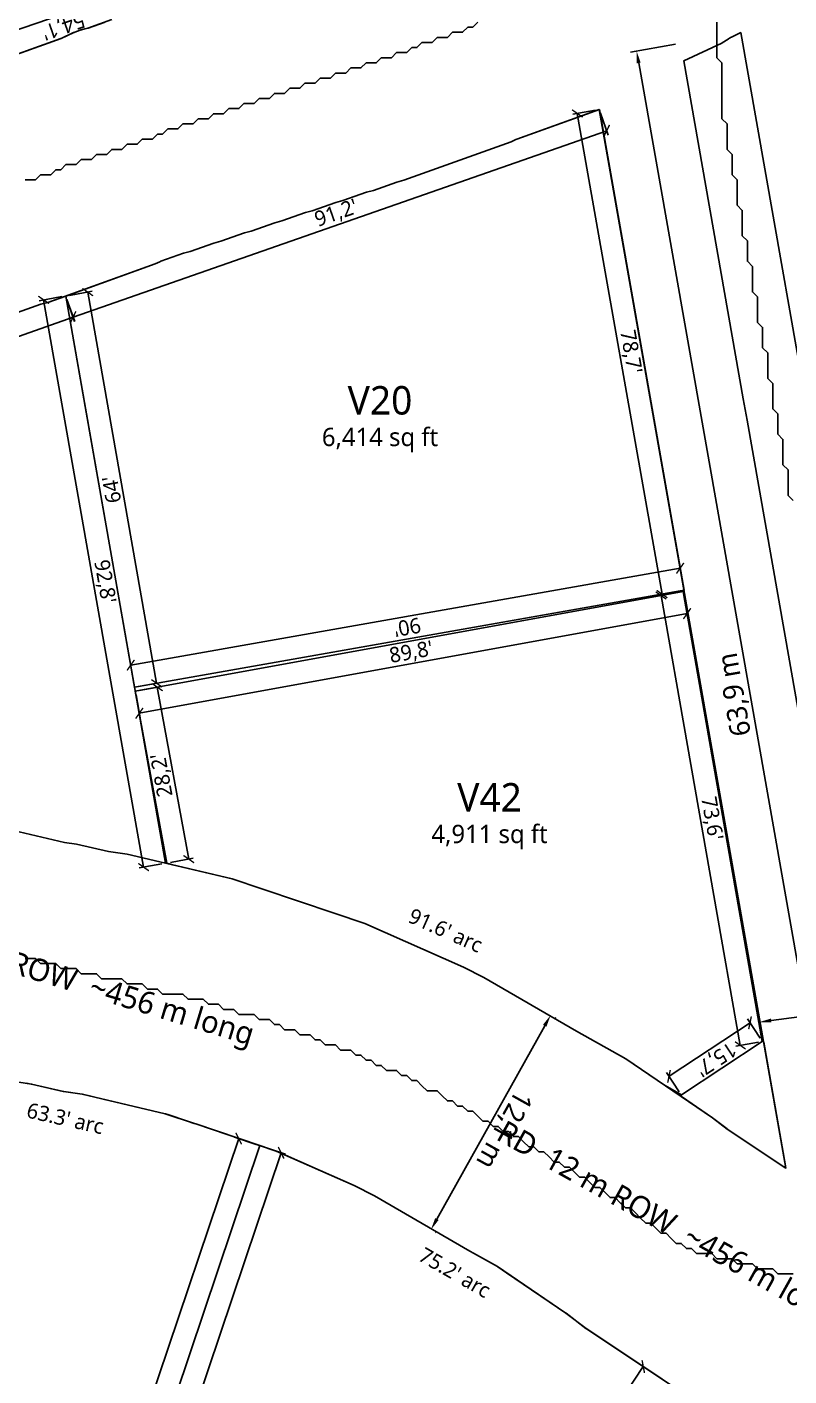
# Model space of a CAD drawing. Header units: metres. Extents: x 77 to 647, y -942 to -10.
# Drawn here: x 212.6 to 250.1, y -219.2 to -152.9 of the extents above; entities that cross this region are included whole.
import ezdxf
from ezdxf.enums import TextEntityAlignment as Align

# ---------------------------------------------------------------- set-up
doc = ezdxf.new("R2010")
doc.units = ezdxf.units.M
for name, color, linetype in [('DIM_MEDIANS', 94, 'Continuous'), ('DIM_PLOTS', 5, 'Continuous'), ('DIM_PLOTS_ARC', 5, 'Continuous'), ('DIM_ROADS', 4, 'Continuous'), ('LANDSCAPE', 72, 'Continuous'), ('MEDIANS', 94, 'Continuous'), ('PLOT_TEXT', 7, 'Continuous'), ('PLOTS', 1, 'Continuous'), ('ROAD_CENTRELINE', 9, 'Continuous'), ('ROAD_TEXT', 7, 'Continuous'), ('ROADS', 8, 'Continuous')]:
    doc.layers.add(name, color=color, linetype=linetype)
doc.styles.add('OpenSans', font='OpenSans-Regular.ttf')
doc.dimstyles.new('PLOT_FT', dxfattribs={"dimtxt": 0.75, "dimasz": 0.45, "dimexe": 0.225, "dimexo": 0.1875, "dimgap": 0.15, "dimtad": 1, "dimdec": 1, "dimlfac": 3.28084, "dimtxsty": 'OpenSans', "dimblk": 'ARCHTICK', "dimcen": 2.5, "dimazin": 3, "dimtfac": 1, "dimtmove": 0, "dimatfit": 3})
doc.dimstyles.new('ROAD_M', dxfattribs={"dimtxt": 1, "dimasz": 0.6, "dimexe": 0.3, "dimexo": 0.25, "dimgap": 0.2, "dimtad": 1, "dimdec": 1, "dimtxsty": 'OpenSans', "dimcen": 2.5, "dimazin": 3, "dimtfac": 1, "dimtmove": 0, "dimatfit": 3})

# ---------------------------------------------------------------- blocks, each defined once
blk = doc.blocks.new('_ARCHTICK')
at = {"color": 0, "linetype": 'BYBLOCK', "const_width": 0.15}
blk.add_lwpolyline([(-0.5, -0.5), (0.5, 0.5)], dxfattribs=at)
blk = doc.blocks.new('*D35')
at = {"color": 0}
for p, q in [((222.017, -149.665), (206.408, -155.025)), ((222.313, -150.528), (221.944, -149.452)), ((206.704, -155.888), (206.335, -154.812))]:
    blk.add_line(p, q, dxfattribs=at)
at = {"layer": 'Defpoints'}
for p in [(222.017, -149.665), (222.374, -150.706), (206.765, -156.065)]:
    blk.add_point(p, dxfattribs=at)
at = {"layer": 'DIM_PLOTS', "color": 0, "xscale": 0.44999999999999996, "yscale": 0.44999999999999996}
for p, rotation in [((222.017, -149.665), 18.950890845661945), ((206.408, -155.025), -161.04910915433805)]:
    blk.add_blockref('_ARCHTICK', p, dxfattribs=dict(at, rotation=rotation))
at = {"layer": 'DIM_PLOTS', "color": 0, "insert": (214.383, -152.842), "char_height": 0.75, "attachment_point": 5, "rotation": 198.95089, "style": 'OpenSans'}
blk.add_mtext("54,1'", dxfattribs=at)
blk = doc.blocks.new('*D51')
at = {"color": 0}
for p, q in [((223.02, -207.526), (213.396, -236.133)), ((223.885, -207.817), (222.807, -207.454)), ((214.26, -236.424), (213.182, -236.061))]:
    blk.add_line(p, q, dxfattribs=at)
at = {"layer": 'Defpoints'}
for p in [(223.02, -207.526), (224.063, -207.877), (214.438, -236.484)]:
    blk.add_point(p, dxfattribs=at)
at = {"layer": 'DIM_PLOTS', "color": 0, "xscale": 0.44999999999999996, "yscale": 0.44999999999999996}
for p, rotation in [((223.02, -207.526), 71.40446417604511), ((213.396, -236.133), -108.59553582395489)]:
    blk.add_blockref('_ARCHTICK', p, dxfattribs=dict(at, rotation=rotation))
at = {"layer": 'DIM_PLOTS', "color": 0, "insert": (218.706, -221.997), "char_height": 0.75, "attachment_point": 5, "rotation": 251.40446, "style": 'OpenSans'}
blk.add_mtext("99'", dxfattribs=at)
blk = doc.blocks.new('*D54')
at = {"color": 0}
for p, q in [((243.67, -219.236), (242.724, -218.605)), ((242.911, -218.73), (226.163, -243.851)), ((226.923, -244.357), (225.976, -243.726))]:
    blk.add_line(p, q, dxfattribs=at)
at = {"layer": 'Defpoints'}
for p in [(242.911, -218.73), (243.826, -219.34), (227.079, -244.461)]:
    blk.add_point(p, dxfattribs=at)
at = {"layer": 'DIM_PLOTS', "color": 0, "xscale": 0.44999999999999996, "yscale": 0.44999999999999996}
for p, rotation in [((242.911, -218.73), 56.3099324740204), ((226.163, -243.851), -123.6900675259796)]:
    blk.add_blockref('_ARCHTICK', p, dxfattribs=dict(at, rotation=rotation))
at = {"layer": 'DIM_PLOTS', "color": 0, "insert": (234.974, -231.582), "char_height": 0.75, "attachment_point": 5, "rotation": 236.30993, "style": 'OpenSans'}
blk.add_mtext("99,1'", dxfattribs=at)
blk = doc.blocks.new('*D55')
at = {"color": 0}
for p, q in [((224.241, -207.937), (225.319, -208.299)), ((215.481, -236.835), (225.105, -208.228)), ((214.616, -236.544), (215.694, -236.906))]:
    blk.add_line(p, q, dxfattribs=at)
at = {"layer": 'Defpoints'}
for p in [(224.063, -207.877), (214.438, -236.484), (215.481, -236.835)]:
    blk.add_point(p, dxfattribs=at)
at = {"layer": 'DIM_PLOTS', "color": 0, "xscale": 0.44999999999999996, "yscale": 0.44999999999999996}
for p, rotation in [((225.105, -208.228), 71.40446417604512), ((215.481, -236.835), 251.4044641760451)]:
    blk.add_blockref('_ARCHTICK', p, dxfattribs=dict(at, rotation=rotation))
at = {"layer": 'DIM_PLOTS', "color": 0, "insert": (219.795, -222.364), "char_height": 0.75, "attachment_point": 5, "rotation": 71.40446, "style": 'OpenSans'}
blk.add_mtext("99'", dxfattribs=at)
blk = doc.blocks.new('*D134')
at = {"color": 0}
for p, q in [((214.578, -166.314), (214.958, -167.386)), ((188.666, -176.463), (214.882, -167.174)), ((188.361, -175.603), (188.741, -176.675))]:
    blk.add_line(p, q, dxfattribs=at)
at = {"layer": 'Defpoints'}
for p in [(214.515, -166.137), (188.298, -175.426), (188.666, -176.463)]:
    blk.add_point(p, dxfattribs=at)
at = {"layer": 'DIM_PLOTS', "color": 0, "xscale": 0.44999999999999996, "yscale": 0.44999999999999996}
for p, rotation in [((214.882, -167.174), 19.51089074109167), ((188.666, -176.463), 199.51089074109166)]:
    blk.add_blockref('_ARCHTICK', p, dxfattribs=dict(at, rotation=rotation))
at = {"layer": 'DIM_PLOTS', "color": 0, "insert": (201.599, -171.324), "char_height": 0.75, "attachment_point": 5, "rotation": 19.51089, "style": 'OpenSans'}
blk.add_mtext("91,3'", dxfattribs=at)
blk = doc.blocks.new('*D135')
at = {"color": 0}
for p, q in [((214.33, -166.169), (213.21, -166.367)), ((213.432, -166.328), (218.345, -194.194)), ((219.244, -194.035), (218.124, -194.233))]:
    blk.add_line(p, q, dxfattribs=at)
at = {"layer": 'Defpoints'}
for p in [(213.432, -166.328), (214.515, -166.137), (219.429, -194.003)]:
    blk.add_point(p, dxfattribs=at)
at = {"layer": 'DIM_PLOTS', "color": 0, "xscale": 0.44999999999999996, "yscale": 0.44999999999999996}
for p, rotation in [((213.432, -166.328), 99.99997781889263), ((218.345, -194.194), -80.00002218110737)]:
    blk.add_blockref('_ARCHTICK', p, dxfattribs=dict(at, rotation=rotation))
at = {"layer": 'DIM_PLOTS', "color": 0, "insert": (216.406, -180.17), "char_height": 0.75, "attachment_point": 5, "rotation": 279.99998, "style": 'OpenSans'}
blk.add_mtext("92,8'", dxfattribs=at)
blk = doc.blocks.new('*D136')
at = {"color": 0}
for p, q in [((240.813, -157.155), (241.188, -158.229)), ((214.878, -167.175), (241.114, -158.016)), ((214.577, -166.314), (214.952, -167.388))]:
    blk.add_line(p, q, dxfattribs=at)
at = {"layer": 'Defpoints'}
for p in [(240.752, -156.978), (214.515, -166.137), (214.878, -167.175)]:
    blk.add_point(p, dxfattribs=at)
at = {"layer": 'DIM_PLOTS', "color": 0, "xscale": 0.44999999999999996, "yscale": 0.44999999999999996}
for p, rotation in [((241.114, -158.016), 19.243760684035298), ((214.878, -167.175), 199.2437606840353)]:
    blk.add_blockref('_ARCHTICK', p, dxfattribs=dict(at, rotation=rotation))
at = {"layer": 'DIM_PLOTS', "color": 0, "insert": (227.823, -162.1), "char_height": 0.75, "attachment_point": 5, "rotation": 19.24376, "style": 'OpenSans'}
blk.add_mtext("91,2'", dxfattribs=at)
blk = doc.blocks.new('*D137')
at = {"color": 0}
for p, q in [((240.567, -157.01), (239.447, -157.208)), ((239.668, -157.169), (243.832, -180.782)), ((244.73, -180.624), (243.61, -180.821))]:
    blk.add_line(p, q, dxfattribs=at)
at = {"layer": 'Defpoints'}
for p in [(240.752, -156.978), (239.668, -157.169), (244.915, -180.591)]:
    blk.add_point(p, dxfattribs=at)
at = {"layer": 'DIM_PLOTS', "color": 0, "xscale": 0.44999999999999996, "yscale": 0.44999999999999996}
for p, rotation in [((239.668, -157.169), 99.99943981470855), ((243.832, -180.782), -80.00056018529145)]:
    blk.add_blockref('_ARCHTICK', p, dxfattribs=dict(at, rotation=rotation))
at = {"layer": 'DIM_PLOTS', "color": 0, "insert": (242.267, -168.884), "char_height": 0.75, "attachment_point": 5, "rotation": 279.99944, "style": 'OpenSans'}
blk.add_mtext("78,7'", dxfattribs=at)
blk = doc.blocks.new('*D138')
at = {"color": 0}
for p, q in [((244.724, -179.508), (217.713, -184.271)), ((244.882, -180.407), (244.685, -179.286)), ((217.871, -185.169), (217.674, -184.049))]:
    blk.add_line(p, q, dxfattribs=at)
at = {"layer": 'Defpoints'}
for p in [(244.724, -179.508), (244.915, -180.591), (217.904, -185.354)]:
    blk.add_point(p, dxfattribs=at)
at = {"layer": 'DIM_PLOTS', "color": 0, "xscale": 0.44999999999999996, "yscale": 0.44999999999999996}
for p, rotation in [((244.724, -179.508), 9.999975987095894), ((217.713, -184.271), -170.0000240129041)]:
    blk.add_blockref('_ARCHTICK', p, dxfattribs=dict(at, rotation=rotation))
at = {"layer": 'DIM_PLOTS', "color": 0, "insert": (231.309, -182.406), "char_height": 0.75, "attachment_point": 5, "rotation": 189.99998, "style": 'OpenSans'}
blk.add_mtext("90'", dxfattribs=at)
blk = doc.blocks.new('*D139')
at = {"color": 0}
for p, q in [((214.7, -166.104), (215.82, -165.907)), ((218.987, -185.163), (215.598, -165.946)), ((218.088, -185.322), (219.208, -185.124))]:
    blk.add_line(p, q, dxfattribs=at)
at = {"layer": 'Defpoints'}
for p in [(214.515, -166.137), (217.904, -185.354), (218.987, -185.163)]:
    blk.add_point(p, dxfattribs=at)
at = {"layer": 'DIM_PLOTS', "color": 0, "xscale": 0.44999999999999996, "yscale": 0.44999999999999996}
for p, rotation in [((215.598, -165.946), 99.99999842148286), ((218.987, -185.163), 279.99999842148287)]:
    blk.add_blockref('_ARCHTICK', p, dxfattribs=dict(at, rotation=rotation))
at = {"layer": 'DIM_PLOTS', "color": 0, "insert": (216.776, -175.646), "char_height": 0.75, "attachment_point": 5, "rotation": 100, "style": 'OpenSans'}
blk.add_mtext("64'", dxfattribs=at)
blk = doc.blocks.new('*D227')
at = {"color": 0}
for p, q in [((218.123, -185.518), (219.242, -185.313)), ((220.568, -193.802), (219.02, -185.354)), ((219.67, -193.967), (220.789, -193.762))]:
    blk.add_line(p, q, dxfattribs=at)
at = {"layer": 'Defpoints'}
for p in [(217.938, -185.552), (219.486, -194), (220.568, -193.802)]:
    blk.add_point(p, dxfattribs=at)
at = {"layer": 'DIM_PLOTS', "color": 0, "xscale": 0.44999999999999996, "yscale": 0.44999999999999996}
for p, rotation in [((219.02, -185.354), 100.37776220534275), ((220.568, -193.802), 280.3777622053427)]:
    blk.add_blockref('_ARCHTICK', p, dxfattribs=dict(at, rotation=rotation))
at = {"layer": 'DIM_PLOTS', "color": 0, "insert": (219.278, -189.672), "char_height": 0.75, "attachment_point": 5, "rotation": 100.37776, "style": 'OpenSans'}
blk.add_mtext("28,2'", dxfattribs=at)
blk = doc.blocks.new('*D228')
at = {"color": 0}
for p, q in [((244.901, -180.845), (245.104, -181.964)), ((218.135, -186.634), (245.064, -181.742)), ((217.972, -185.736), (218.175, -186.855))]:
    blk.add_line(p, q, dxfattribs=at)
at = {"layer": 'Defpoints'}
for p in [(244.867, -180.66), (217.938, -185.552), (218.135, -186.634)]:
    blk.add_point(p, dxfattribs=at)
at = {"layer": 'DIM_PLOTS', "color": 0, "xscale": 0.44999999999999996, "yscale": 0.44999999999999996}
for p, rotation in [((245.064, -181.742), 10.29543804615233), ((218.135, -186.634), 190.29543804615233)]:
    blk.add_blockref('_ARCHTICK', p, dxfattribs=dict(at, rotation=rotation))
at = {"layer": 'DIM_PLOTS', "color": 0, "insert": (231.506, -183.672), "char_height": 0.75, "attachment_point": 5, "rotation": 10.29544, "style": 'OpenSans'}
blk.add_mtext("89,8'", dxfattribs=at)
blk = doc.blocks.new('*D229')
at = {"color": 0}
for p, q in [((244.683, -180.693), (243.562, -180.89)), ((243.784, -180.851), (247.681, -202.951)), ((248.579, -202.792), (247.459, -202.99))]:
    blk.add_line(p, q, dxfattribs=at)
at = {"layer": 'Defpoints'}
for p in [(243.784, -180.851), (244.867, -180.66), (248.764, -202.76)]:
    blk.add_point(p, dxfattribs=at)
at = {"layer": 'DIM_PLOTS', "color": 0, "xscale": 0.44999999999999996, "yscale": 0.44999999999999996}
for p, rotation in [((243.784, -180.851), 99.99976483253955), ((247.681, -202.951), -80.00023516746045)]:
    blk.add_blockref('_ARCHTICK', p, dxfattribs=dict(at, rotation=rotation))
at = {"layer": 'DIM_PLOTS', "color": 0, "insert": (246.249, -191.81), "char_height": 0.75, "attachment_point": 5, "rotation": 279.99976, "style": 'OpenSans'}
blk.add_mtext("73,6'", dxfattribs=at)
blk = doc.blocks.new('*D230')
at = {"color": 0}
for p, q in [((248.158, -201.842), (244.176, -204.47)), ((248.661, -202.603), (248.034, -201.654)), ((244.679, -205.231), (244.052, -204.282))]:
    blk.add_line(p, q, dxfattribs=at)
at = {"layer": 'Defpoints'}
for p in [(248.158, -201.842), (248.764, -202.76), (244.782, -205.388)]:
    blk.add_point(p, dxfattribs=at)
at = {"layer": 'DIM_PLOTS', "color": 0, "xscale": 0.44999999999999996, "yscale": 0.44999999999999996}
for p, rotation in [((248.158, -201.842), 33.42696013396963), ((244.176, -204.47), -146.57303986603037)]:
    blk.add_blockref('_ARCHTICK', p, dxfattribs=dict(at, rotation=rotation))
at = {"layer": 'DIM_PLOTS', "color": 0, "insert": (246.456, -203.594), "char_height": 0.75, "attachment_point": 5, "rotation": 213.42696, "style": 'OpenSans'}
blk.add_mtext("15,7'", dxfattribs=at)
blk = doc.blocks.new('_CLOSEDFILLED')
at = {"color": 0, "linetype": 'BYBLOCK'}
blk.add_solid([(-1, 0.16), (0, 0), (-1, -0.16)], dxfattribs=at)
blk = doc.blocks.new('*D233')
at = {"color": 0}
for p, q in [((238.065, -201.987), (232.765, -211.482)), ((238.576, -201.585), (238.62, -201.609)), ((232.691, -212.128), (232.735, -212.152))]:
    blk.add_line(p, q, dxfattribs=at)
at = {"layer": 'Defpoints'}
for p in [(238.358, -201.463), (238.358, -201.463), (232.473, -212.006)]:
    blk.add_point(p, dxfattribs=at)
at = {"layer": 'DIM_ROADS', "color": 0, "xscale": 0.6, "yscale": 0.6}
for p, rotation in [((238.358, -201.463), 60.828386561439615), ((232.473, -212.006), -119.17161343856039)]:
    blk.add_blockref('_CLOSEDFILLED', p, dxfattribs=dict(at, rotation=rotation))
at = {"layer": 'DIM_ROADS', "color": 0, "insert": (236.026, -207.076), "char_height": 1, "attachment_point": 5, "rotation": 240.82839, "style": 'OpenSans'}
blk.add_mtext('12,1 m', dxfattribs=at)
blk = doc.blocks.new('*D238')
at = {"color": 0}
for p, q in [((260.011, -200.27), (249.199, -201.73)), ((260.639, -200.437), (260.646, -200.487)), ((248.638, -202.058), (248.645, -202.107))]:
    blk.add_line(p, q, dxfattribs=at)
at = {"layer": 'Defpoints'}
for p in [(260.606, -200.189), (260.606, -200.189), (248.605, -201.81)]:
    blk.add_point(p, dxfattribs=at)
at = {"layer": 'DIM_ROADS', "color": 0, "xscale": 0.6, "yscale": 0.6}
for p, rotation in [((260.606, -200.189), 7.690170635961238), ((248.605, -201.81), -172.30982936403876)]:
    blk.add_blockref('_CLOSEDFILLED', p, dxfattribs=dict(at, rotation=rotation))
at = {"layer": 'DIM_ROADS', "color": 0, "insert": (254.699, -201.693), "char_height": 1, "attachment_point": 5, "rotation": 187.69017, "style": 'OpenSans'}
blk.add_mtext('12,1 m', dxfattribs=at)
blk = doc.blocks.new('*D242')
at = {"color": 0}
for p, q in [((244.503, -153.759), (242.287, -154.15)), ((253.583, -216.479), (242.687, -154.689)), ((255.607, -216.732), (253.391, -217.122))]:
    blk.add_line(p, q, dxfattribs=at)
at = {"layer": 'Defpoints'}
for p in [(244.749, -153.716), (255.853, -216.688), (253.687, -217.07)]:
    blk.add_point(p, dxfattribs=at)
at = {"layer": 'DIM_MEDIANS', "color": 0, "xscale": 0.6, "yscale": 0.6}
for p, rotation in [((242.582, -154.098), 100.00056529687052), ((253.687, -217.07), 280.0005652968705)]:
    blk.add_blockref('_CLOSEDFILLED', p, dxfattribs=dict(at, rotation=rotation))
at = {"layer": 'DIM_MEDIANS', "color": 0, "insert": (247.445, -185.706), "char_height": 1, "attachment_point": 5, "rotation": 100.00057, "style": 'OpenSans'}
blk.add_mtext('63,9 m', dxfattribs=at)

msp = doc.modelspace()

# ---------------------------------------------------------------- linework, layer by layer
at = {"layer": 'LANDSCAPE'}
msp.add_lwpolyline([(248.753, -202.767), (248.758, -202.764), (248.762, -202.762), (248.767, -202.76), (248.772, -202.759), (248.776, -202.759), (248.781, -202.758), (248.786, -202.759), (248.791, -202.759), (248.796, -202.761), (248.801, -202.762), (248.805, -202.765), (248.809, -202.767), (248.813, -202.77), (248.817, -202.774), (248.82, -202.777), (248.823, -202.781), (248.825, -202.786), (248.827, -202.79), (248.829, -202.795), (248.83, -202.8), (249.9, -208.865), (249.9, -208.87), (249.9, -208.875), (249.9, -208.879), (249.899, -208.884), (249.898, -208.889), (249.896, -208.893), (249.894, -208.898), (249.892, -208.902), (249.889, -208.906), (249.885, -208.909), (249.882, -208.913), (249.878, -208.915), (249.874, -208.918), (249.869, -208.92), (249.865, -208.921), (249.86, -208.923), (249.855, -208.923), (249.85, -208.924), (249.845, -208.923), (249.841, -208.923), (249.836, -208.921), (249.831, -208.92), (249.827, -208.918), (249.823, -208.915), (247.041, -207.061), (247.039, -207.059), (246.31, -206.51), (246.31, -206.51), (244.784, -205.469), (244.78, -205.466), (244.777, -205.463), (244.774, -205.459), (244.771, -205.455), (244.768, -205.451), (244.766, -205.446), (244.765, -205.442), (244.763, -205.437), (244.763, -205.432), (244.763, -205.427), (244.763, -205.422), (244.764, -205.418), (244.765, -205.413), (244.767, -205.408), (244.769, -205.404), (244.771, -205.4), (244.774, -205.396), (244.777, -205.392), (244.781, -205.389), (244.785, -205.386), (248.753, -202.767)], close=True, dxfattribs=at)
at = {"layer": 'MEDIANS'}
msp.add_lwpolyline([(248.016, -172.241), (247.829, -171.182), (244.903, -154.587), (246.767, -153.708), (246.783, -153.701), (247.084, -153.52), (247.103, -153.503), (247.142, -153.474), (247.184, -153.449), (247.229, -153.428), (247.254, -153.419), (247.706, -153.195), (252.118, -178.214), (253.338, -185.129), (255.59, -197.9), (256.041, -200.462), (256.528, -203.22), (258.811, -216.167), (257.433, -214.917), (255.257, -213.309), (254.977, -211.721), (251.66, -192.909), (248.016, -172.241)], close=True, dxfattribs=at)
at = {"layer": 'PLOTS'}
for points in [[(216.407, -152.694), (215.618, -152.977), (215.602, -152.982), (215.462, -153.016), (215.296, -153.056), (215.28, -153.06), (215.265, -153.066), (214.934, -153.185), (214.92, -153.19), (214.907, -153.196), (214.297, -153.487), (214.283, -153.493), (210.117, -154.977)], [(212.14, -166.95), (213.3, -166.54), (213.3, -166.54), (213.64, -166.45), (213.64, -166.45), (214.515, -166.137), (214.515, -166.137), (214.515, -166.137), (215.522, -171.847), (215.522, -171.847), (215.522, -171.847), (215.522, -171.847), (219.429, -194.003), (219.429, -194.003), (219.429, -194.003), (219.429, -194.003), (219.428, -194.003), (219.428, -194.003), (217.541, -193.56), (217.54, -193.56), (217.54, -193.56), (217.539, -193.56), (216.62, -193.43), (216.62, -193.43), (216.62, -193.43), (216.62, -193.43), (215.041, -193.06), (215.04, -193.06), (215.04, -193.06), (215.039, -193.06), (214.45, -192.98), (214.45, -192.98), (214.45, -192.98), (214.45, -192.98), (210.541, -192.06)], [(212.591, -204.815), (212.824, -204.849), (212.836, -204.851), (214.397, -205.217), (214.41, -205.22), (214.423, -205.222), (215.323, -205.349), (215.337, -205.352), (216.35, -205.59), (219.403, -206.308), (219.417, -206.312), (219.545, -206.355), (220.447, -206.658), (220.834, -206.788), (220.84, -206.79), (220.847, -206.792), (220.907, -206.809), (220.913, -206.811), (224.063, -207.877), (214.438, -236.484)], [(214.438, -236.484), (224.063, -207.877), (224.864, -208.148), (224.864, -208.148), (224.876, -208.153), (227.031, -209.103), (228.697, -209.839), (228.703, -209.842), (229.696, -210.338), (229.704, -210.342), (234.389, -213.06), (234.557, -213.158), (234.557, -213.158), (234.56, -213.16), (234.563, -213.162), (235.744, -213.817), (235.756, -213.824), (236.187, -214.118), (239.107, -216.108), (239.113, -216.112), (240.093, -216.854), (240.1, -216.86), (240.108, -216.865), (243.826, -219.34)]]:
    msp.add_lwpolyline(points, dxfattribs=at)
for points in [[(244.915, -180.591), (217.904, -185.354), (217.904, -185.354), (217.904, -185.354), (214.515, -166.137), (214.515, -166.137), (214.515, -166.137), (218.919, -164.56), (218.921, -164.56), (219.14, -164.45), (219.14, -164.45), (219.19, -164.43), (219.19, -164.43), (220.3, -164.04), (220.3, -164.04), (220.64, -163.95), (220.64, -163.95), (221.8, -163.54), (221.8, -163.54), (222.14, -163.45), (222.14, -163.45), (223.3, -163.04), (223.3, -163.04), (223.64, -162.95), (223.64, -162.95), (224.8, -162.54), (224.8, -162.54), (225.14, -162.45), (225.14, -162.45), (226.3, -162.04), (226.3, -162.04), (226.64, -161.95), (226.64, -161.95), (227.8, -161.54), (227.8, -161.54), (228.14, -161.45), (228.14, -161.45), (229.3, -161.04), (229.3, -161.04), (229.64, -160.95), (229.64, -160.95), (230.8, -160.54), (230.8, -160.54), (231.14, -160.45), (231.14, -160.45), (236.419, -158.56), (236.421, -158.56), (236.64, -158.45), (236.64, -158.45), (236.69, -158.43), (236.69, -158.43), (240.751, -156.978), (240.752, -156.978), (240.752, -156.978), (244.915, -180.591), (244.915, -180.591), (244.915, -180.591)], [(248.764, -202.76), (244.782, -205.388), (243.956, -204.904), (242.06, -203.61), (239.63, -202.26), (235.07, -199.61), (234.07, -199.11), (229.22, -196.96), (227.72, -196.46), (224.2, -195.27), (224.15, -195.26), (222.7, -194.77), (219.714, -194.07), (219.486, -194), (217.938, -185.552), (244.867, -180.66), (248.764, -202.76)]]:
    msp.add_lwpolyline(points, close=True, dxfattribs=at)
at = {"layer": 'ROAD_CENTRELINE'}
for points in [[(212.53, -160.432), (212.78, -160.432), (213.03, -160.432), (213.28, -160.182), (213.53, -160.182), (213.78, -160.182), (214.03, -159.932), (214.28, -159.932), (214.53, -159.682), (214.78, -159.682), (215.03, -159.682), (215.28, -159.432), (215.53, -159.432), (215.78, -159.432), (216.03, -159.182), (216.28, -159.182), (216.53, -159.182), (216.78, -158.932), (217.03, -158.932), (217.28, -158.932), (217.53, -158.682), (217.78, -158.682), (218.03, -158.682), (218.28, -158.432), (218.53, -158.432), (218.78, -158.432), (219.03, -158.182), (219.28, -158.182), (219.53, -157.932), (219.78, -157.932), (220.03, -157.932), (220.28, -157.682), (220.53, -157.682), (220.78, -157.682), (221.03, -157.432), (221.28, -157.432), (221.53, -157.432), (221.78, -157.182), (222.03, -157.182), (222.28, -157.182), (222.53, -156.932), (222.78, -156.932), (223.03, -156.932), (223.28, -156.682), (223.53, -156.682), (223.78, -156.682), (224.03, -156.432), (224.28, -156.432), (224.53, -156.432), (224.78, -156.182), (225.03, -156.182), (225.28, -156.182), (225.53, -155.932), (225.78, -155.932), (226.03, -155.932), (226.28, -155.682), (226.53, -155.682), (226.78, -155.682), (227.03, -155.432), (227.28, -155.432), (227.53, -155.432), (227.78, -155.182), (228.03, -155.182), (228.28, -155.182), (228.53, -154.932), (228.78, -154.932), (229.03, -154.932), (229.28, -154.682), (229.53, -154.682), (229.78, -154.682), (230.03, -154.432), (230.28, -154.432), (230.53, -154.432), (230.78, -154.182), (231.03, -154.182), (231.28, -154.182), (231.53, -153.932), (231.78, -153.932), (232.03, -153.682), (232.28, -153.682), (232.53, -153.682), (232.78, -153.432), (233.03, -153.432), (233.28, -153.432), (233.53, -153.182), (233.78, -153.182), (234.03, -153.182), (234.28, -152.932), (234.53, -152.932), (234.78, -152.682)], [(250.28, -176.182), (250.03, -175.932), (250.03, -175.682), (250.03, -175.432), (250.03, -175.182), (250.03, -174.932), (250.03, -174.682), (249.78, -174.432), (249.78, -174.182), (249.78, -173.932), (249.78, -173.682), (249.78, -173.432), (249.78, -173.182), (249.53, -172.932), (249.53, -172.682), (249.53, -172.432), (249.53, -172.182), (249.53, -171.932), (249.28, -171.682), (249.28, -171.432), (249.28, -171.182), (249.28, -170.932), (249.28, -170.682), (249.28, -170.432), (249.03, -170.182), (249.03, -169.932), (249.03, -169.682), (249.03, -169.432), (249.03, -169.182), (249.03, -168.932), (248.78, -168.682), (248.78, -168.432), (248.78, -168.182), (248.78, -167.932), (248.78, -167.682), (248.53, -167.432), (248.53, -167.182), (248.53, -166.932), (248.53, -166.682), (248.53, -166.432), (248.53, -166.182), (248.28, -165.932), (248.28, -165.682), (248.28, -165.432), (248.28, -165.182), (248.28, -164.932), (248.28, -164.682), (248.03, -164.432), (248.03, -164.182), (248.03, -163.932), (248.03, -163.682), (248.03, -163.432), (247.78, -163.182), (247.78, -162.932), (247.78, -162.682), (247.78, -162.432), (247.78, -162.182), (247.78, -161.932), (247.53, -161.682), (247.53, -161.432), (247.53, -161.182), (247.53, -160.932), (247.53, -160.682), (247.53, -160.432), (247.28, -160.182), (247.28, -159.932), (247.28, -159.682), (247.28, -159.432), (247.28, -159.182), (247.03, -158.932), (247.03, -158.682), (247.03, -158.432), (247.03, -158.182), (247.03, -157.932), (247.03, -157.682), (246.78, -157.432), (246.78, -157.182), (246.78, -156.932), (246.78, -156.682), (246.78, -156.432), (246.78, -156.182), (246.78, -155.932), (246.78, -155.682), (246.78, -155.432), (246.78, -155.182), (246.78, -154.932), (246.78, -154.682), (246.53, -154.432), (246.53, -154.182), (246.53, -153.932), (246.53, -153.682), (246.53, -153.432), (246.53, -153.182), (246.53, -152.932), (246.53, -152.682)], [(250.28, -214.182), (250.03, -214.182), (249.78, -214.182), (249.53, -214.182), (249.28, -213.932), (249.03, -213.932), (248.78, -213.932), (248.53, -213.932), (248.28, -213.682), (248.03, -213.682), (247.78, -213.682), (247.53, -213.682), (247.28, -213.432), (247.03, -213.432), (246.78, -213.432), (246.53, -213.432), (246.28, -213.182), (246.03, -213.182), (245.78, -213.182), (245.53, -213.182), (245.28, -212.932), (245.03, -212.932), (244.78, -212.682), (244.53, -212.682), (244.28, -212.432), (244.03, -212.182), (243.78, -212.182), (243.53, -211.932), (243.28, -211.682), (243.03, -211.682), (242.78, -211.432), (242.53, -211.182), (242.28, -210.932), (242.03, -210.932), (241.78, -210.682), (241.53, -210.432), (241.28, -210.432), (241.03, -210.182), (240.78, -209.932), (240.53, -209.932), (240.28, -209.682), (240.03, -209.432), (239.78, -209.432), (239.53, -209.182), (239.28, -208.932), (239.03, -208.932), (238.78, -208.682), (238.53, -208.682), (238.28, -208.432), (238.03, -208.182), (237.78, -208.182), (237.53, -207.932), (237.28, -207.932), (237.03, -207.682), (236.78, -207.432), (236.53, -207.432), (236.28, -207.182), (236.03, -207.182), (235.78, -206.932), (235.53, -206.932), (235.28, -206.682), (235.03, -206.682), (234.78, -206.432), (234.53, -206.182), (234.28, -206.182), (234.03, -205.932), (233.78, -205.932), (233.53, -205.682), (233.28, -205.682), (233.03, -205.432), (232.78, -205.182), (232.53, -205.182), (232.28, -205.182), (232.03, -204.932), (231.78, -204.682), (231.53, -204.682), (231.28, -204.432), (231.03, -204.432), (230.78, -204.182), (230.53, -204.182), (230.28, -204.182), (230.03, -203.932), (229.78, -203.932), (229.53, -203.682), (229.28, -203.682), (229.03, -203.432), (228.78, -203.432), (228.53, -203.182), (228.28, -203.182), (228.03, -203.182), (227.78, -202.932), (227.53, -202.932), (227.28, -202.932), (227.03, -202.682), (226.78, -202.682), (226.53, -202.432), (226.28, -202.432), (226.03, -202.432), (225.78, -202.182), (225.53, -202.182), (225.28, -202.182), (225.03, -201.932), (224.78, -201.932), (224.53, -201.682), (224.28, -201.682), (224.03, -201.682), (223.78, -201.432), (223.53, -201.432), (223.28, -201.432), (223.03, -201.432), (222.78, -201.182), (222.53, -201.182), (222.28, -201.182), (222.03, -200.932), (221.78, -200.932), (221.53, -200.932), (221.28, -200.682), (221.03, -200.682), (220.78, -200.682), (220.53, -200.682), (220.28, -200.432), (220.03, -200.432), (219.78, -200.432), (219.53, -200.432), (219.28, -200.432), (219.03, -200.182), (218.78, -200.182), (218.53, -200.182), (218.28, -199.932), (218.03, -199.932), (217.78, -199.932), (217.53, -199.932), (217.28, -199.682), (217.03, -199.682), (216.78, -199.682), (216.53, -199.682), (216.28, -199.682), (216.03, -199.432), (215.78, -199.432), (215.53, -199.432), (215.28, -199.432), (215.03, -199.182), (214.78, -199.182), (214.53, -199.182), (214.28, -199.182), (214.03, -198.932), (213.78, -198.932), (213.53, -198.932), (213.28, -198.932), (213.03, -198.682), (212.78, -198.682), (212.53, -198.682)]]:
    msp.add_lwpolyline(points, dxfattribs=at)
at = {"layer": 'ROADS'}
for points in [[(210.11, -154.98), (214.29, -153.49), (214.92, -153.19), (215.28, -153.06), (215.61, -152.98), (216.78, -152.56)], [(210.54, -192.06), (214.45, -192.98), (215.04, -193.06), (216.62, -193.43), (217.54, -193.56), (222.7, -194.77), (224.15, -195.26), (224.2, -195.27), (227.72, -196.46), (229.22, -196.96), (234.07, -199.11), (235.07, -199.61), (239.63, -202.26), (242.06, -203.61), (246.31, -206.51), (247.04, -207.06), (249.92, -208.98), (240.75, -156.98), (236.69, -158.43), (236.64, -158.45), (236.42, -158.56), (236.42, -158.56), (231.14, -160.45), (230.8, -160.54), (229.64, -160.95), (229.3, -161.04), (228.14, -161.45), (227.8, -161.54), (226.64, -161.95), (226.3, -162.04), (225.14, -162.45), (224.8, -162.54), (223.64, -162.95), (223.3, -163.04), (222.14, -163.45), (221.8, -163.54), (220.64, -163.95), (220.3, -164.04), (219.19, -164.43), (219.14, -164.45), (218.92, -164.56), (213.64, -166.45), (213.3, -166.54), (212.14, -166.95)], [(246.56, -221.16), (240.1, -216.86), (239.11, -216.11), (235.75, -213.82), (234.56, -213.16), (234.39, -213.06), (229.7, -210.34), (228.7, -209.84), (224.87, -208.15), (220.91, -206.81), (220.84, -206.79), (219.41, -206.31), (215.33, -205.35), (214.41, -205.22), (212.83, -204.85), (212.21, -204.76)]]:
    msp.add_lwpolyline(points, dxfattribs=at)

# ---------------------------------------------------------------- texts
at = {"layer": 'DIM_PLOTS_ARC', "style": 'OpenSans'}
for s, rotation, p in [("91.6' arc", -23.90766, (233.195, -197.3)), ("63.3' arc", -12.68658, (214.496, -206.536)), ("75.2' arc", -29.90646, (233.65, -214.112))]:
    msp.add_text(s, height=0.75, rotation=rotation, dxfattribs=at).set_placement(p, align=Align.MIDDLE_CENTER)
at = {"layer": 'PLOT_TEXT', "style": 'OpenSans'}
for s, height, p in [('V20', 1.4, (229.968, -171.261)), ('6,414 sq ft', 0.9, (229.968, -173.061)), ('V42', 1.4, (235.352, -190.764)), ('4,911 sq ft', 0.9, (235.352, -192.564))]:
    msp.add_text(s, height=height, dxfattribs=at).set_placement(p, align=Align.MIDDLE_CENTER)
at = {"layer": 'ROAD_TEXT', "style": 'OpenSans'}
for rotation, p in [(-16.84955, (214.72, -199.699)), (-29.17161, (244.117, -211.661))]:
    msp.add_text('RD  12 m ROW  ~456 m long', height=1.1, rotation=rotation, dxfattribs=at).set_placement(p, align=Align.MIDDLE_CENTER)

# ---------------------------------------------------------------- dimensions: what is measured, and where the dimension line sits
at = {"layer": 'DIM_MEDIANS'}
dim = msp.add_linear_dim(base=(253.687, -217.07), p1=(255.853, -216.688), p2=(244.749, -153.716), angle=100.00057, dimstyle='ROAD_M', dxfattribs=at)
dim.commit()
dim.dimension.update_dxf_attribs({"geometry": '*D242', "text_midpoint": (247.445, -185.706)})
at = {"layer": 'DIM_PLOTS'}
for base, p1, p2, angle, picture, middle in [((222.017, -149.665), (222.374, -150.706), (206.765, -156.065), 198.95089, '*D35', (214.383, -152.842)), ((214.878, -167.175), (214.515, -166.137), (240.752, -156.978), 19.24376, '*D136', (227.823, -162.1)), ((239.668, -157.169), (240.752, -156.978), (244.915, -180.591), 279.99944, '*D137', (242.267, -168.884)), ((188.666, -176.463), (188.298, -175.426), (214.515, -166.137), 19.51089, '*D134', (201.599, -171.324)), ((213.432, -166.328), (214.515, -166.137), (219.429, -194.003), 279.99998, '*D135', (216.406, -180.17)), ((218.987, -185.163), (217.904, -185.354), (214.515, -166.137), 100, '*D139', (216.776, -175.646)), ((244.724, -179.508), (244.915, -180.591), (217.904, -185.354), 189.99998, '*D138', (231.309, -182.406)), ((218.135, -186.634), (217.938, -185.552), (244.867, -180.66), 10.29544, '*D228', (231.506, -183.672)), ((243.784, -180.851), (244.867, -180.66), (248.764, -202.76), 279.99976, '*D229', (246.249, -191.81)), ((220.568, -193.802), (219.486, -194), (217.938, -185.552), 100.37776, '*D227', (219.278, -189.672)), ((248.158, -201.842), (248.764, -202.76), (244.782, -205.388), 213.42696, '*D230', (246.456, -203.594)), ((223.02, -207.526), (224.063, -207.877), (214.438, -236.484), 251.40446, '*D51', (218.706, -221.997)), ((215.481, -236.835), (214.438, -236.484), (224.063, -207.877), 71.40446, '*D55', (219.795, -222.364)), ((242.911, -218.73), (243.826, -219.34), (227.079, -244.461), 236.30993, '*D54', (234.974, -231.582))]:
    dim = msp.add_linear_dim(base=base, p1=p1, p2=p2, angle=angle, dimstyle='PLOT_FT', dxfattribs=at)
    dim.commit()
    dim.dimension.update_dxf_attribs({"geometry": picture, "text_midpoint": middle})
at = {"layer": 'DIM_ROADS'}
for base, p1, p2, angle, picture, middle in [((260.606, -200.189), (260.606, -200.189), (248.605, -201.81), 187.69017, '*D238', (254.699, -201.693)), ((238.358, -201.463), (238.358, -201.463), (232.473, -212.006), 240.82839, '*D233', (236.026, -207.076))]:
    dim = msp.add_linear_dim(base=base, p1=p1, p2=p2, angle=angle, dimstyle='ROAD_M', dxfattribs=at)
    dim.commit()
    dim.dimension.update_dxf_attribs({"geometry": picture, "text_midpoint": middle})

doc.saveas('drawing.dxf')
